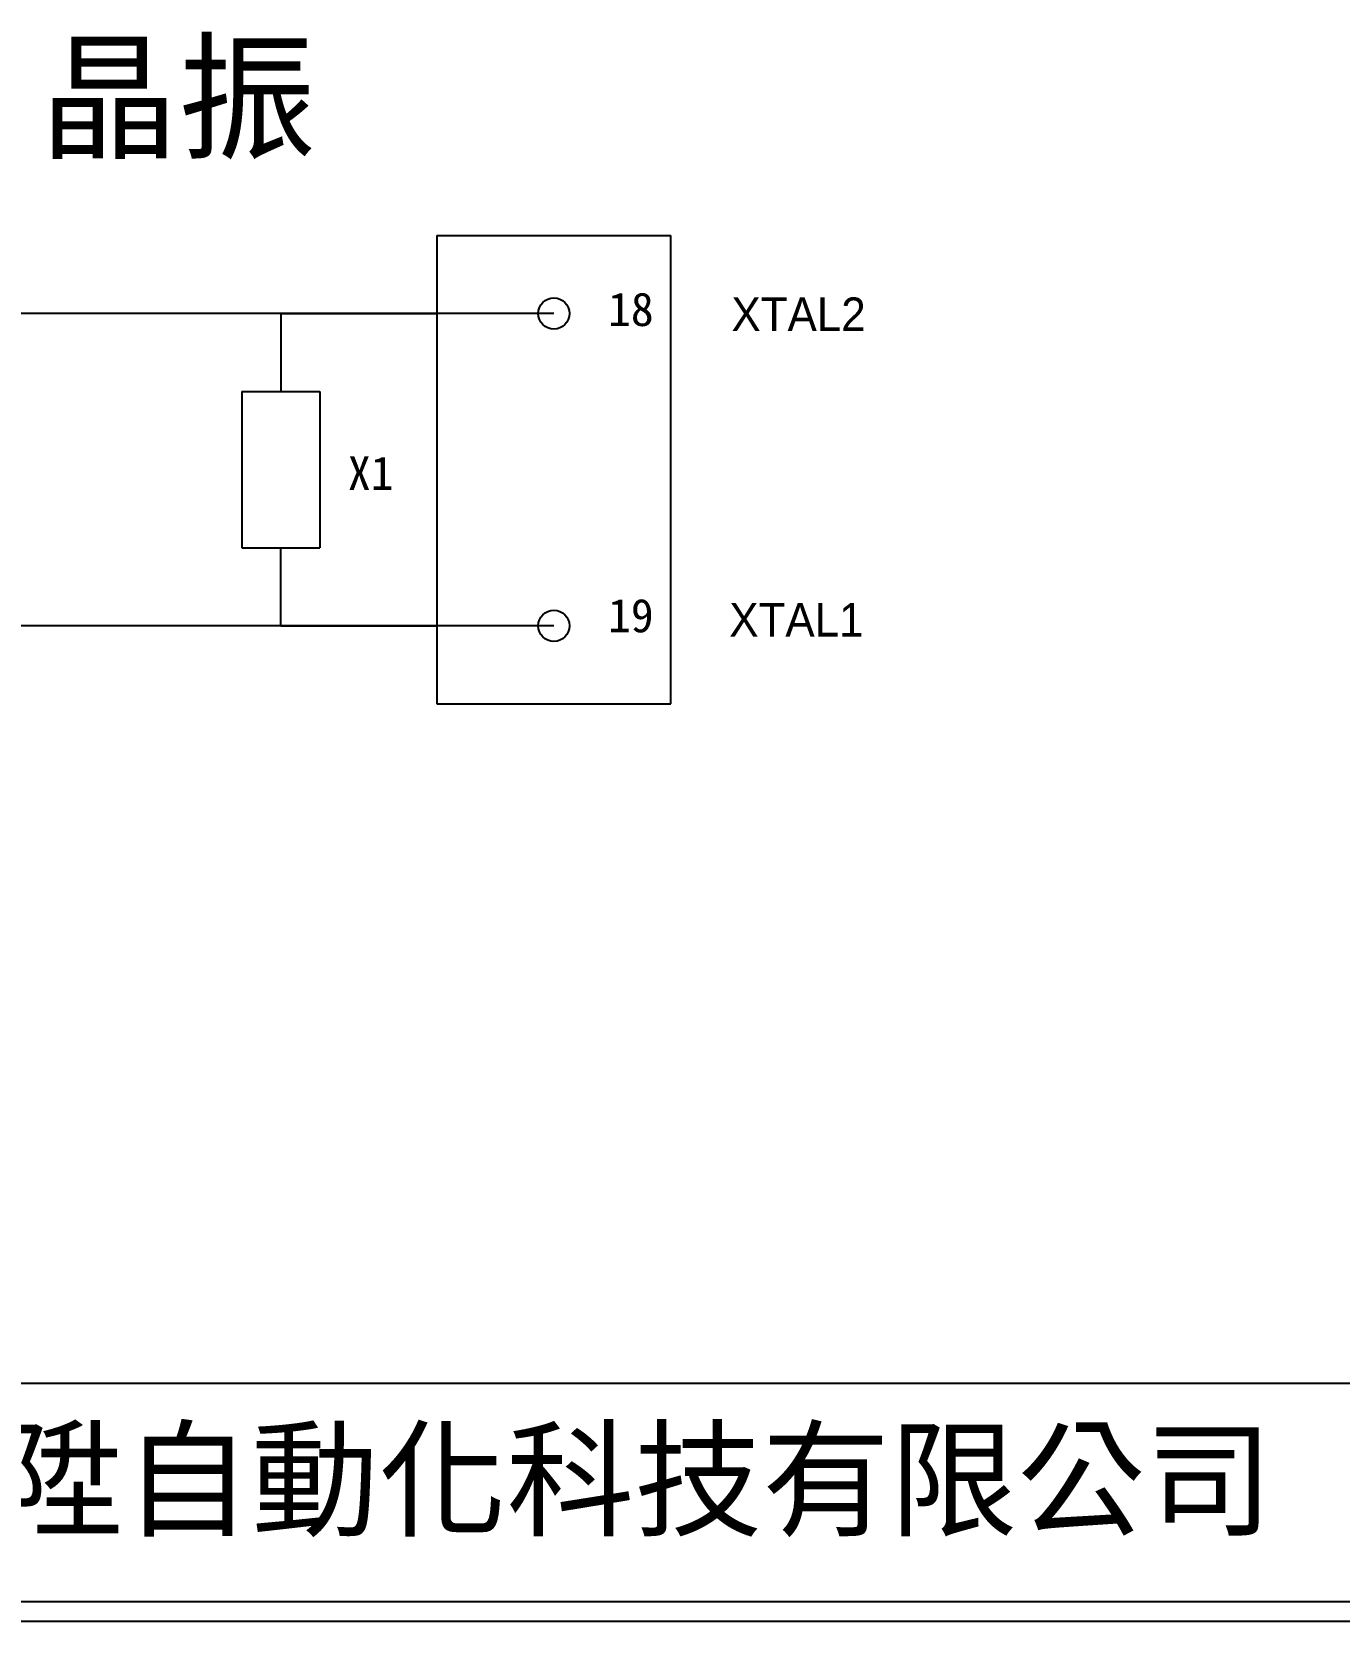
# Model space of a CAD drawing. Extents: x 275 to 562, y 265 to 469.
# Drawn here: x 324 to 407.8, y 264.9 to 366.8 of the extents above; entities that cross this region are included whole.
import ezdxf

# ---------------------------------------------------------------- set-up
doc = ezdxf.new("R2010")
doc.units = 0
doc.layers.get('0').update_dxf_attribs({"linetype": 'CONTINUOUS'})
doc.layers.add('圖框層', color=7, linetype='CONTINUOUS')
doc.layers.add('標尺寸層', color=3, linetype='CONTINUOUS')
doc.styles.add('CNS', font='')
doc.styles.add('STSL', font='kaiu.ttf')
doc.styles.get('CNS').set_extended_font_data('PMingLiU')

msp = doc.modelspace()

# ---------------------------------------------------------------- linework, layer by layer
at = {"color": 7}
for centre in [(357.45, 348.71), (357.45, 328.71)]:
    msp.add_circle(centre, 1, dxfattribs=at)
at = {"layer": '圖框層', "color": 7}
for p, q in [((276.15, 280.2), (560.65, 280.2)), ((276.15, 266.2), (560.65, 266.2)), ((274.9, 264.95), (561.9, 264.95))]:
    msp.add_line(p, q, dxfattribs=at)
at = {"layer": '標尺寸層', "color": 0}
for p, q in [((349.95, 353.71), (364.95, 353.71)), ((349.95, 353.71), (349.95, 323.71)), ((364.95, 323.71), (364.95, 353.71)), ((357.45, 348.71), (317.45, 348.71)), ((339.95, 348.71), (349.95, 348.71)), ((339.95, 348.71), (339.95, 343.71)), ((337.45, 343.71), (342.45, 343.71)), ((337.45, 343.71), (337.45, 333.71)), ((342.45, 343.71), (342.45, 333.71)), ((337.45, 333.71), (342.45, 333.71)), ((339.95, 328.71), (339.95, 333.71)), ((357.45, 328.71), (317.45, 328.71)), ((339.95, 328.71), (349.95, 328.71)), ((349.95, 323.71), (364.95, 323.71))]:
    msp.add_line(p, q, dxfattribs=at)

# ---------------------------------------------------------------- texts
at = {"layer": '圖框層', "color": 7, "style": 'STSL'}
for s, height, p in [('18', 2.151, (360.92, 347.91)), ('X1', 2.151, (344.25, 337.41)), ('19', 2.151, (360.92, 328.29)), ('泓陞自動化科技有限公司', 6, (313.5, 271.02))]:
    msp.add_text(s, height=height, dxfattribs=at).set_placement(p)
at = {"layer": '標尺寸層', "color": 7, "insert": (324.51, 365.81), "char_height": 6.5, "attachment_point": 1, "style": 'CNS'}
msp.add_mtext_dynamic_manual_height_columns('晶振', width=20.8676, gutter_width=32.5, heights=[0], dxfattribs=at)
at = {"layer": '標尺寸層', "color": 0, "char_height": 2.151, "attachment_point": 1, "style": 'CNS'}
for s, insert, width in [('XTAL2', (368.83, 349.74), 9.8924), ('XTAL1', (368.69, 330.17), 9.633)]:
    msp.add_mtext(s, dxfattribs=dict(at, insert=insert, width=width))

doc.saveas('drawing.dxf')
